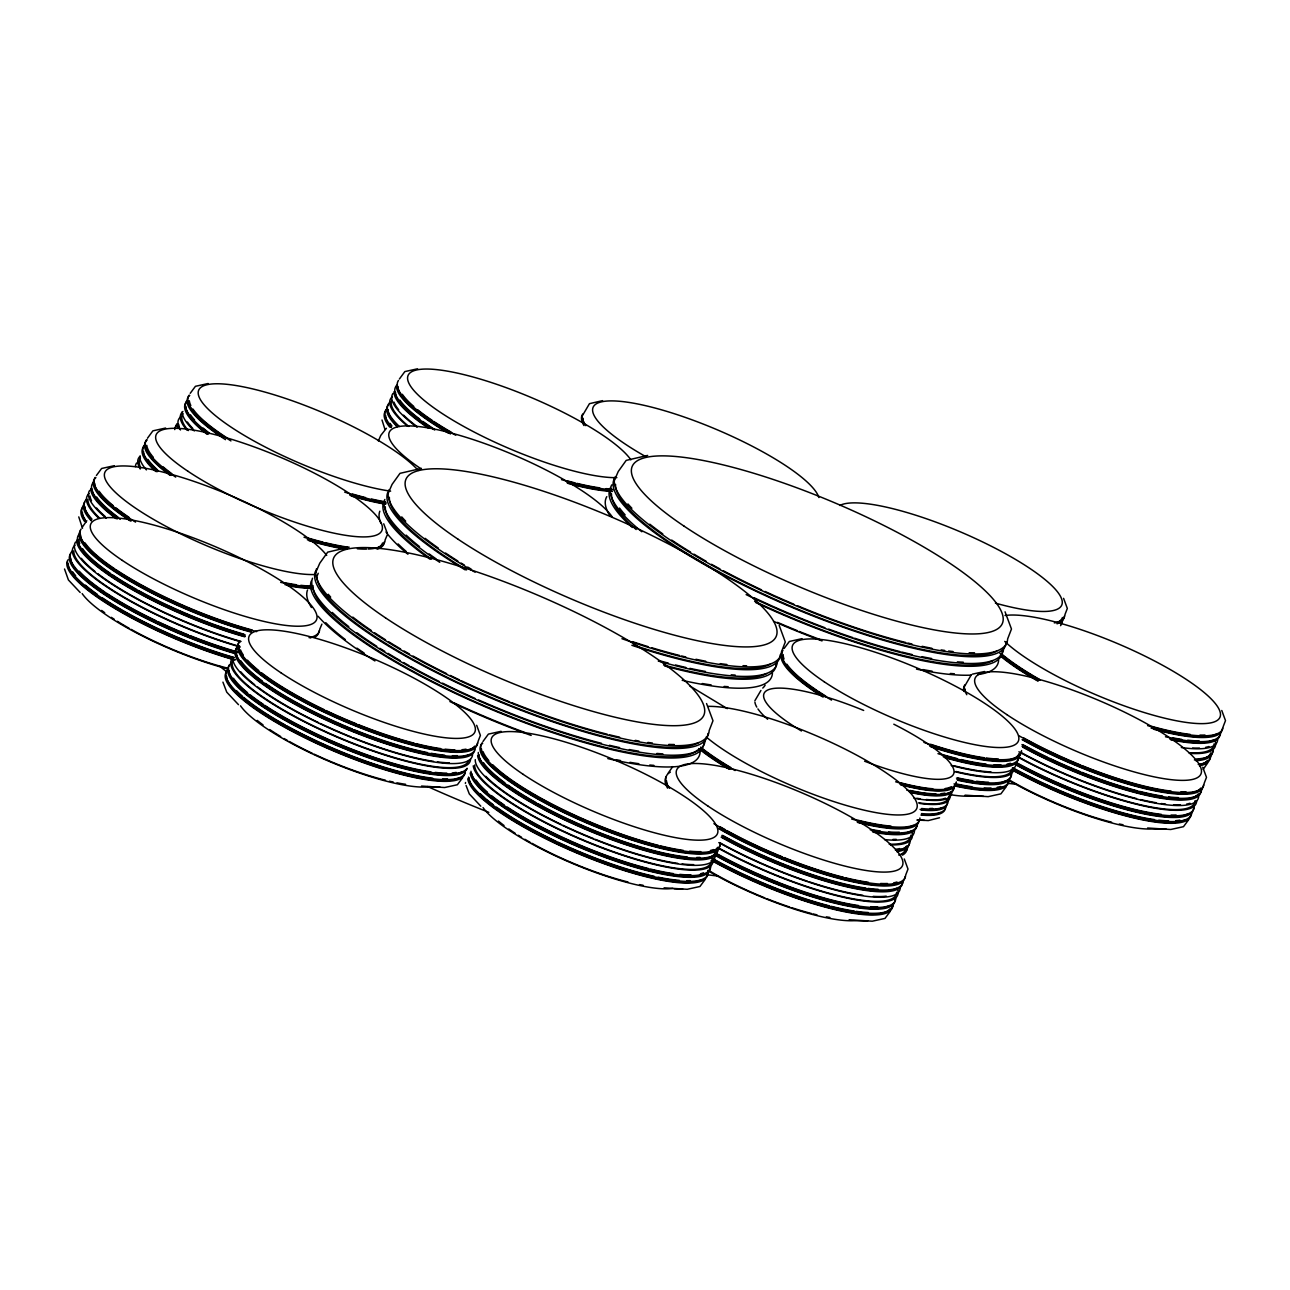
<?xml version="1.0" encoding="UTF-8"?>
<svg xmlns="http://www.w3.org/2000/svg" width="1290" height="1290" viewBox="0 0 1290 1290"><rect width="100%" height="100%" fill="white"/><g stroke="black" fill="none" stroke-linecap="round" stroke-linejoin="round"><path stroke-width="1.5" d="M64.532 569.003L68.418 579.968L80.157 592.465M465.384 783.449L465.545 782.514M78.771 516.887L82.512 528.303M382.001 419.992L384.968 429.425M315.808 572.292L319.775 563.198L327.692 552.136L349.171 547.137M318.243 573.276L317.066 576.082A210.06 47.617 23 0 0 483.266 694.052A210.06 47.617 23 0 0 698.212 742.879M378.373 440.954L380.792 435.407L386.419 428.28M321.903 624.134L319.726 629.262A129.693 29.396 23 0 1 309.052 637.663M388.113 493.506L392.063 484.411L399.997 473.349L421.475 468.367M387.29 534.834L385.113 539.962A129.693 29.396 23 0 1 368.214 549.04M614.298 480.573L618.265 471.479L626.182 460.401L647.661 455.418M754.86 700.76L760.939 690.44M147.447 438.261L152.897 430.844L165.62 428.038M399.4 379.002L404.85 371.584L417.573 368.795M482.944 741.524L488.394 734.107L501.117 731.317M96.411 475.478L101.62 468.48L114.326 465.69M82.302 527.142L86.817 520.725M190.227 393.305L195.435 386.307L208.158 383.517M462.61 777.741L457.386 784.739L444.679 787.529L421.524 786.062M668.236 773.016L672.751 766.599M784.126 648.451L789.351 641.469L802.058 638.663M705.146 879.506L699.938 886.504L687.231 889.294L664.076 887.826M971.241 674.88L964.307 686.828A129.693 29.396 23 0 0 966.807 694.713M890.197 911.417L884.988 918.415L872.282 921.205L849.126 919.738M1006.103 786.868L1000.895 793.85L988.172 796.656L965.033 795.172M1203.183 769.356L1207.698 762.938M1188.687 819.682L1183.478 826.68L1170.772 829.486L1147.616 828.003M939.539 817.747L928.268 820.585L917.19 819.908M602.559 400.642L589.466 403.673L582.225 415.977A129.693 29.396 23 0 0 585.87 425.668M972.354 674.154L984.657 671.493M974.95 796.172L983.593 796.349M431.457 787.045L440.1 787.239M917.174 820.182L924.43 820.343M1166.192 829.18L1152.212 828.986A109.779 24.881 23 0 1 1007.877 779.87M674.009 888.81L682.636 889.004M867.686 920.899L853.722 920.705A109.779 24.881 23 0 1 707.71 870.605M689.973 686.07L727.334 708.645M238.489 704.663L226.75 692.166L222.928 682.136M480.799 806.185L469.302 793.931L466.077 785.497M1005.055 611.815L1011.473 629.02L1007.635 638.953A212.689 48.214 23 0 1 800.913 607.816A212.689 48.214 23 0 1 615.056 476.994M706.565 703.55L712.983 720.739L709.145 730.672A212.689 48.214 23 0 1 502.423 699.535A212.689 48.214 23 0 1 316.566 568.713M1221.775 710.484L1225.5 720.61L1223.162 726.657A129.693 29.396 23 0 1 1147.6 725.609M1202.764 767.228L1206.489 777.338L1204.15 783.401A129.693 29.396 23 0 1 1140.924 785.739A129.693 29.396 23 0 1 1019.293 735.929M1063.589 598.334L1067.33 608.445L1064.992 614.508A129.693 29.396 23 0 1 1054.317 622.925M904.274 858.963L907.999 869.073L905.661 875.136A129.693 29.396 23 0 1 838.71 876.49A129.693 29.396 23 0 1 713.918 823.649M779.176 625.376L785.288 641.952L781.45 651.901A212.689 48.214 23 0 1 621.941 638.711M476.671 725.286L480.396 735.397L478.058 741.46A129.693 29.396 23 0 1 348.639 721.062A129.693 29.396 23 0 1 239.472 641.243M383.727 523.788L387.371 533.447M906.902 848.739A129.693 29.396 23 0 1 902.387 855.157M905.419 848.143A128.081 29.025 23 0 1 900.952 854.48M907.628 847.03A129.693 29.396 23 0 1 898.727 855.06M909.369 842.934A129.693 29.396 23 0 1 896.76 851.658M910.095 841.225A129.693 29.396 23 0 1 895.405 850.175M912.095 832.872A129.693 29.396 23 0 1 890.39 844.902M910.917 835.162A128.081 29.025 23 0 1 889.181 844.192M896.26 839.355A128.081 29.025 23 0 1 892.97 839.419M914.433 830.986A129.693 29.396 23 0 1 884.601 839.613M916.755 825.519A129.693 29.396 23 0 1 873.298 832.227M910.805 831.244A128.081 29.025 23 0 1 872.346 831.534M899.307 832.179A128.081 29.025 23 0 1 888.552 831.921M880.151 830.97A128.081 29.025 23 0 1 871.202 829.486M906.644 845.934A128.081 29.025 23 0 1 897.34 850.642M899.823 848.562A128.081 29.025 23 0 1 896.147 849.239M919.947 818.005A129.693 29.396 23 0 1 851.61 818.989M735.09 770.533A129.693 29.396 23 0 1 700.825 747.99M913.272 825.439A128.081 29.025 23 0 1 857.092 821.875M730.043 769.259A128.081 29.025 23 0 1 699.906 748.829M891.019 826.116A128.081 29.025 23 0 1 857.818 820.182M730.769 767.55A128.081 29.025 23 0 1 700.615 747.12M917.48 823.81A129.693 29.396 23 0 1 870.218 829.793M919.222 819.714A129.693 29.396 23 0 1 857.818 822.52M729.173 769.227A129.693 29.396 23 0 1 698.648 748.555M708.016 706.372A122.598 27.783 23 0 1 878.748 767.985A122.598 27.783 23 0 1 876.152 812.652A122.598 27.783 23 0 1 706.243 736.993M776.225 664.221A212.689 48.214 23 0 1 664.608 665.962M429.925 559.167A212.689 48.214 23 0 1 383.63 502.262M766.47 673.622A210.06 47.617 23 0 1 663.544 664.963M431.344 559.183A210.06 47.617 23 0 1 385.323 506.825M765.131 685.184A210.06 47.617 23 0 1 762.761 688.054M772.42 673.187A212.689 48.214 23 0 1 682.184 680.298M407.93 554.232A212.689 48.214 23 0 1 386 532.012M380.76 523.031A212.689 48.214 23 0 1 379.824 511.211M728.205 686.715A210.06 47.617 23 0 1 724.158 686.425M711.177 684.926A210.06 47.617 23 0 1 702.292 683.539M406.189 551.459A210.06 47.617 23 0 1 398.094 543.928M475.075 572.196A212.689 48.214 23 0 1 388.87 489.926M746.587 665.753A210.06 47.617 23 0 1 742.992 665.688M726.851 664.495A210.06 47.617 23 0 1 720.223 663.64M705.711 661.238A210.06 47.617 23 0 1 695.955 659.271M685.796 656.981A210.06 47.617 23 0 1 681.652 655.981M679.556 655.465A210.06 47.617 23 0 1 651.853 647.774M647.999 646.613A210.06 47.617 23 0 1 632.455 641.63M471.205 569.148A210.06 47.617 23 0 1 467.77 567.116M464.4 565.085A210.06 47.617 23 0 1 461.094 563.053M457.837 561.021A210.06 47.617 23 0 1 445.534 553.039M438.326 548.089A210.06 47.617 23 0 1 425.12 538.333M405.689 521.192A210.06 47.617 23 0 1 401.738 516.903M777.418 661.415A212.689 48.214 23 0 1 658.271 661.06M439.745 562.311A212.689 48.214 23 0 1 384.823 499.456M735.155 675.073A210.06 47.617 23 0 1 731.188 674.815M705.437 671.445A210.06 47.617 23 0 1 689.908 668.365M685.861 667.462A210.06 47.617 23 0 1 675.525 664.979M668.381 663.141A210.06 47.617 23 0 1 659.174 660.625M436.052 558.844A210.06 47.617 23 0 1 429.119 553.91M419.556 546.654A210.06 47.617 23 0 1 406.156 535.14M780.273 654.691A212.689 48.214 23 0 1 631.858 645.29M465.126 569.841A212.689 48.214 23 0 1 387.677 492.732M770.517 664.092A210.06 47.617 23 0 1 633.213 645.081M466.593 569.922A210.06 47.617 23 0 1 389.37 497.295M174.763 429.586A129.693 29.396 23 0 1 176.02 425.942M175.488 427.877A129.693 29.396 23 0 1 176.746 424.233M206.852 434.101A129.693 29.396 23 0 1 187.26 401.222M208.061 434.359A128.081 29.025 23 0 1 186.115 406.963M186.937 430.151A129.693 29.396 23 0 1 182.922 411.462M188.34 430.586A128.081 29.025 23 0 1 183.003 413.606M194.339 430.941A129.693 29.396 23 0 1 182.309 411.833M192.839 428.506A128.081 29.025 23 0 1 187.405 422.007M178.036 428.264A129.693 29.396 23 0 1 177.23 423.781M179.52 428.796A128.081 29.025 23 0 1 178.73 424.378M180.455 429.973A129.693 29.396 23 0 1 180.6 416.928M386.049 502.455A129.693 29.396 23 0 1 344.672 492.119M230.958 440.922A129.693 29.396 23 0 1 189.066 395.208M385.065 501.762A128.081 29.025 23 0 1 371.649 499.069M365.538 497.601A128.081 29.025 23 0 1 352.509 494.054M227.25 438.052A128.081 29.025 23 0 1 192.919 409.027M190.823 405.512A128.081 29.025 23 0 1 189.34 400.819M209.125 433.585A129.693 29.396 23 0 1 186.599 401.013M208.786 432.65A128.081 29.025 23 0 1 203.159 428.103M194.597 419.959A128.081 29.025 23 0 1 190.452 414.832M385.323 504.164A129.693 29.396 23 0 1 351.364 496.07M225.508 439.648A129.693 29.396 23 0 1 189.727 395.401M386.129 503.777A128.081 29.025 23 0 1 349.848 495.199M222.106 436.859A128.081 29.025 23 0 1 188.582 401.158M390.628 491.168A122.598 27.783 23 0 1 219.945 419.218A122.598 27.783 23 0 1 258.452 390.338A122.598 27.783 23 0 1 418.234 470.447M945.36 807.701A108.941 24.687 23 0 1 920.883 815.022M940.362 812.523A107.586 24.381 23 0 1 921.802 814.587M945.973 806.266A108.941 24.687 23 0 1 921.495 813.587M947.424 802.832A108.941 24.687 23 0 1 920.995 809.943M948.037 801.396A108.941 24.687 23 0 1 921.608 808.507M949.585 793.85A108.941 24.687 23 0 1 919.496 803.412M948.747 796.301A107.586 24.381 23 0 1 918.625 802.832M945.441 798.188A107.586 24.381 23 0 1 926.268 799.51M920.334 798.8A107.586 24.381 23 0 1 916.884 798.284M950.44 792.286A107.586 24.381 23 0 1 949.408 795.317M951.698 792.786A108.941 24.687 23 0 1 914.03 798.204M953.649 788.19A108.941 24.687 23 0 1 910.192 792.447M948.65 793.011A107.586 24.381 23 0 1 909.482 791.899M944.909 793.092A107.586 24.381 23 0 1 941.103 793.656M935.895 793.85A107.586 24.381 23 0 1 922.882 792.786M921.189 792.528A107.586 24.381 23 0 1 910.079 790.464M942.442 807.637A107.586 24.381 23 0 1 920.076 809.346M932.767 808.427A107.586 24.381 23 0 1 929.687 808.491M956.325 781.885A108.941 24.687 23 0 1 895.663 781.804M767.647 719.272A108.941 24.687 23 0 1 757.923 708.903M756.779 707.097A108.941 24.687 23 0 1 754.924 702.179M950.714 788.125A107.586 24.381 23 0 1 900.017 784.239M951.327 786.707A107.586 24.381 23 0 1 945.151 788.545M932.767 788.754A107.586 24.381 23 0 1 900.63 782.804M954.245 786.755A108.941 24.687 23 0 1 906.773 790.109M955.713 783.32A108.941 24.687 23 0 1 900.581 784.755M893.809 724.206A102.99 23.349 23 0 1 952.875 775.209A102.99 23.349 23 0 1 864.59 761.213M801.445 730.979A102.99 23.349 23 0 1 769.308 689.392A102.99 23.349 23 0 1 863.671 710.451M140.223 469.028A129.693 29.396 23 0 1 140.368 455.999M135.418 466.609A129.693 29.396 23 0 1 136.659 462.965M140.739 467.819A128.081 29.025 23 0 1 140.449 458.144M146.415 469.915A129.693 29.396 23 0 1 139.772 456.37M155.671 471.463A129.693 29.396 23 0 1 144.722 445.743M156.993 471.801A128.081 29.025 23 0 1 143.577 451.5M157.719 470.092A128.081 29.025 23 0 1 147.915 459.369M366.586 549.105A129.693 29.396 23 0 1 357.33 548.782M347.091 547.557A129.693 29.396 23 0 1 304.005 537.221M175.682 477.106A129.693 29.396 23 0 1 146.528 439.729M382.55 542.961A128.081 29.025 23 0 1 375.729 548.54M347.058 548.831A128.081 29.025 23 0 1 307.31 539.736M171.086 475.429A128.081 29.025 23 0 1 146.044 445.695M347.784 547.121A128.081 29.025 23 0 1 325.048 542.639M322.984 542.122A128.081 29.025 23 0 1 308.036 538.027M171.812 473.72A128.081 29.025 23 0 1 163.088 466.835M153.333 457.353A128.081 29.025 23 0 1 146.802 445.356M158.041 471.221A129.693 29.396 23 0 1 144.061 445.534M384.388 541.671A129.693 29.396 23 0 1 377.132 549.234M344.591 548.992A129.693 29.396 23 0 1 308.826 540.607M169.909 475.204A129.693 29.396 23 0 1 147.189 439.938M973.821 795.769A109.779 24.881 23 0 1 949.682 794.576M1008.522 781.321A129.693 29.396 23 0 1 955.326 786.062M1002.572 787.045A128.081 29.025 23 0 1 954.487 785.4M1000.572 786.481A128.081 29.025 23 0 1 997.202 787.319M991.059 787.98A128.081 29.025 23 0 1 984.173 787.964M971.902 786.771A128.081 29.025 23 0 1 957.196 784.126M1010.973 775.516A129.693 29.396 23 0 1 957.793 780.256M1009.231 779.612A129.693 29.396 23 0 1 954.019 783.901M1014.021 768.34A129.693 29.396 23 0 1 954.697 771.662M1011.699 773.807A129.693 29.396 23 0 1 956.487 778.096M1012.537 767.744A128.081 29.025 23 0 1 955.987 771.501M1018.374 758.085A129.693 29.396 23 0 1 944.635 757.569M1016.052 763.551A129.693 29.396 23 0 1 951.214 765.486M1012.424 763.825A128.081 29.025 23 0 1 943.216 756.73M1010.425 763.261A128.081 29.025 23 0 1 1007.071 764.099M1000.927 764.76A128.081 29.025 23 0 1 994.042 764.744M986.06 764.099A128.081 29.025 23 0 1 961.066 759.552M956.97 758.552A128.081 29.025 23 0 1 942.006 754.457M1005.023 781.24A128.081 29.025 23 0 1 956.954 779.595M990.994 771.92A128.081 29.025 23 0 1 978.723 770.727M976.998 770.469A128.081 29.025 23 0 1 953.923 765.728M988.479 782.224A128.081 29.025 23 0 1 976.546 781.256M972.66 780.724A128.081 29.025 23 0 1 957.68 777.886M1021.567 750.57A129.693 29.396 23 0 1 923.898 742.395M831.518 700.099A129.693 29.396 23 0 1 782.966 650.354M1018.987 753.586A128.081 29.025 23 0 1 929.977 746.023M823.504 696.874A128.081 29.025 23 0 1 782.482 656.304M998.331 759.004A128.081 29.025 23 0 1 986.399 758.036M984.222 757.746A128.081 29.025 23 0 1 930.703 744.314M825.826 696.149A128.081 29.025 23 0 1 818.183 691.263M816.731 690.295A128.081 29.025 23 0 1 786.819 664.173M784.014 659.013A128.081 29.025 23 0 1 783.207 654.594M1020.842 752.28A129.693 29.396 23 0 1 930.348 746.555M822.536 696.777A129.693 29.396 23 0 1 782.24 652.063M1019.1 756.375A129.693 29.396 23 0 1 937.975 753.65M718.046 876.007A338.061 76.626 23 0 1 706.888 874.717M488.829 812.345A338.061 76.626 23 0 1 427.603 786.545M225.589 670.929A338.061 76.626 23 0 1 219.816 666.285M228.346 669.059A109.779 24.881 23 0 1 82.157 593.594M234.748 659.98A129.693 29.396 23 0 1 113.988 607.945A129.693 29.396 23 0 1 68.08 559.779M235.344 659.722A128.081 29.025 23 0 1 68.322 564.02M227.137 668.026A103.958 23.559 23 0 1 131.016 629.327M129.242 628.327A103.958 23.559 23 0 1 117.406 621.296M114.294 619.313A103.958 23.559 23 0 1 111.327 617.346M104.7 612.702A103.958 23.559 23 0 1 101.668 610.428M234.167 657.481A128.081 29.025 23 0 1 102.571 598.012M97.379 594.432A128.081 29.025 23 0 1 85.366 585.16M75.626 575.695A128.081 29.025 23 0 1 72.659 571.889M233.667 657.755A129.693 29.396 23 0 1 67.564 561.714M235.409 653.659A129.693 29.396 23 0 1 115.681 601.672A129.693 29.396 23 0 1 70.547 553.958M237.941 652.466A129.693 29.396 23 0 1 114.084 598.544A129.693 29.396 23 0 1 72.659 550.765M240.263 647.016A129.693 29.396 23 0 1 116.406 593.077A129.693 29.396 23 0 1 74.981 545.299M238.956 646.209A128.081 29.025 23 0 1 73.836 551.04M240.988 641.42A128.081 29.025 23 0 1 97.814 573.663M94.896 571.357A128.081 29.025 23 0 1 81.351 558.328M240.472 641.711A129.693 29.396 23 0 1 120.744 589.707A129.693 29.396 23 0 1 75.626 542.01M244.616 636.76A129.693 29.396 23 0 1 76.691 540.188M245.197 636.502A128.081 29.025 23 0 1 78.19 540.8M244.02 634.245A128.081 29.025 23 0 1 138.352 590.465M136.708 589.546A128.081 29.025 23 0 1 112.44 574.792M110.666 573.582A128.081 29.025 23 0 1 82.512 548.669M79.706 543.509A128.081 29.025 23 0 1 78.916 539.091M235.909 653.385A128.081 29.025 23 0 1 70.789 558.215M236.634 651.676A128.081 29.025 23 0 1 190.114 635.648M188.308 634.922A128.081 29.025 23 0 1 157.702 621.538M155.864 620.651A128.081 29.025 23 0 1 106.473 593.158M105.038 592.207A128.081 29.025 23 0 1 79.27 571.212M256.629 631.632A129.693 29.396 23 0 1 130.999 579.549A129.693 29.396 23 0 1 81.125 529.029M313.051 636.696A128.081 29.025 23 0 1 310.342 637.841M251.421 631.713A128.081 29.025 23 0 1 80.641 534.995M252.147 630.004A128.081 29.025 23 0 1 116.342 569.938M114.907 568.987A128.081 29.025 23 0 1 84.979 542.864M245.342 635.051A129.693 29.396 23 0 1 121.486 581.129A129.693 29.396 23 0 1 80.061 533.334M250.663 631.955A129.693 29.396 23 0 1 127.887 579.855A129.693 29.396 23 0 1 80.399 530.738M319.001 630.955A129.693 29.396 23 0 1 314.486 637.373M703.921 743.008A212.689 48.214 23 0 1 497.198 711.854A212.689 48.214 23 0 1 311.325 581.032M697.584 750.038A210.06 47.617 23 0 1 486.411 706.678A210.06 47.617 23 0 1 313.019 585.596M700.115 751.957A212.689 48.214 23 0 1 607.8 758.601M531.158 735.445A212.689 48.214 23 0 1 449.904 701.567M374.906 660.948A212.689 48.214 23 0 1 318.098 616.265M311.454 607.509A212.689 48.214 23 0 1 307.52 589.998M653.901 765.373A210.06 47.617 23 0 1 649.773 765.018M638.872 763.712A210.06 47.617 23 0 1 629.988 762.326M620.522 760.568A210.06 47.617 23 0 1 616.604 759.762M525.175 732.607A210.06 47.617 23 0 1 454.048 702.856M364.199 653.111A210.06 47.617 23 0 1 356.975 648.16M345.333 639.598A210.06 47.617 23 0 1 325.789 622.715M674.283 744.524A210.06 47.617 23 0 1 668.817 744.411M652.369 743.024A210.06 47.617 23 0 1 647.919 742.427M639.018 741.041A210.06 47.617 23 0 1 635.293 740.379M619.619 737.171A210.06 47.617 23 0 1 609.348 734.768M607.268 734.236A210.06 47.617 23 0 1 511.646 702.631M509.776 701.889A210.06 47.617 23 0 1 461.336 680.749M459.611 679.927A210.06 47.617 23 0 1 450.323 675.46M446.614 673.638A210.06 47.617 23 0 1 413.026 656.029M409.446 654.03A210.06 47.617 23 0 1 404.125 650.982M400.626 648.951A210.06 47.617 23 0 1 388.79 641.84M385.533 639.808A210.06 47.617 23 0 1 374.697 632.809M371.391 630.584A210.06 47.617 23 0 1 352.815 617.104M330.675 597.093A210.06 47.617 23 0 1 328.24 594.303M705.114 740.202A212.689 48.214 23 0 1 498.375 709.065A212.689 48.214 23 0 1 312.519 578.243M662.85 753.86A210.06 47.617 23 0 1 656.852 753.441M638.615 751.151A210.06 47.617 23 0 1 629.359 749.554M619.603 747.587A210.06 47.617 23 0 1 609.444 745.281M601.462 743.314A210.06 47.617 23 0 1 478.606 699.986M475.01 698.39A210.06 47.617 23 0 1 442.583 683.168M438.906 681.346A210.06 47.617 23 0 1 410.655 666.479M408.995 665.559A210.06 47.617 23 0 1 403.625 662.528M400.077 660.512A210.06 47.617 23 0 1 388.064 653.385M384.743 651.353A210.06 47.617 23 0 1 379.889 648.322M376.745 646.306A210.06 47.617 23 0 1 356.814 632.697M348.768 626.634A210.06 47.617 23 0 1 332.288 612.444M707.968 733.478A212.689 48.214 23 0 1 501.229 702.341A212.689 48.214 23 0 1 315.373 571.518M829.873 917.448A103.958 23.559 23 0 1 826.358 916.835M816.989 914.852A103.958 23.559 23 0 1 813.087 913.917M811.394 913.481A103.958 23.559 23 0 1 791.625 907.676M789.754 907.063A103.958 23.559 23 0 1 766.615 898.614M764.841 897.905A103.958 23.559 23 0 1 708.258 870.186M892.615 905.87A129.693 29.396 23 0 1 711.29 860.398M889.907 908.87A128.081 29.025 23 0 1 712.048 860.349M868.283 912.514A128.081 29.025 23 0 1 855.996 911.337M854.286 911.079A128.081 29.025 23 0 1 831.212 906.338M829.422 905.886A128.081 29.025 23 0 1 712.773 858.64M893.341 904.161A129.693 29.396 23 0 1 712.015 858.688M895.083 900.065A129.693 29.396 23 0 1 713.757 854.577M895.808 898.356A129.693 29.396 23 0 1 714.483 852.883M897.824 890.003A129.693 29.396 23 0 1 841.999 896.969A129.693 29.396 23 0 1 718.385 848.288M896.647 892.293A128.081 29.025 23 0 1 717.562 847.369M886.214 896.131A128.081 29.025 23 0 1 873.201 896.373M862.817 895.276A128.081 29.025 23 0 1 809.298 881.844M807.54 881.264A128.081 29.025 23 0 1 719.594 842.596M900.162 888.117A129.693 29.396 23 0 1 718.836 842.628M902.468 882.65A129.693 29.396 23 0 1 721.158 837.162M896.534 888.375A128.081 29.025 23 0 1 721.916 837.129M878.135 889.294A128.081 29.025 23 0 1 868.041 888.391M865.864 888.101A128.081 29.025 23 0 1 722.642 835.42M889.132 905.79A128.081 29.025 23 0 1 714.515 854.544M877.635 906.741A128.081 29.025 23 0 1 870.75 906.709M858.463 905.515A128.081 29.025 23 0 1 716.901 853.754M669.478 788.255A129.693 29.396 23 0 1 670.349 772.146M898.985 882.57A128.081 29.025 23 0 1 719.159 828.374M668.107 786.932A128.081 29.025 23 0 1 666.591 780.869M897.001 882.005A128.081 29.025 23 0 1 893.631 882.844M887.488 883.505A128.081 29.025 23 0 1 880.602 883.489M868.331 882.295A128.081 29.025 23 0 1 845.595 877.813M843.531 877.297A128.081 29.025 23 0 1 784.094 857.576M782.288 856.85A128.081 29.025 23 0 1 726.754 830.534M725.109 829.615A128.081 29.025 23 0 1 719.885 826.664M903.194 880.941A129.693 29.396 23 0 1 721.884 835.452M904.935 876.845A129.693 29.396 23 0 1 840.79 878.942A129.693 29.396 23 0 1 718.337 828.374M667.591 788.158A129.693 29.396 23 0 1 666.35 776.612M672.864 888.407A109.779 24.881 23 0 1 571.196 862.897A109.779 24.881 23 0 1 483.041 807.572M643.081 885.246A103.958 23.559 23 0 1 639.501 884.585M628.02 882.005A103.958 23.559 23 0 1 531.899 843.289M530.125 842.306A103.958 23.559 23 0 1 524.901 839.29M521.547 837.274A103.958 23.559 23 0 1 518.29 835.259M515.178 833.275A103.958 23.559 23 0 1 508.808 828.986M504.051 825.519A103.958 23.559 23 0 1 498.456 821.069M707.565 873.959A129.693 29.396 23 0 1 588.579 857.834A129.693 29.396 23 0 1 467.77 778.789M701.615 879.699A128.081 29.025 23 0 1 570.551 849.917A128.081 29.025 23 0 1 469.205 777.983M690.118 880.635A128.081 29.025 23 0 1 686.812 880.699M679.362 880.361A128.081 29.025 23 0 1 658.19 877.184M654.272 876.345A128.081 29.025 23 0 1 557.877 842.128M556.119 841.306A128.081 29.025 23 0 1 496.602 807.201M493.409 804.847A128.081 29.025 23 0 1 486.249 799.139M484.976 798.026A128.081 29.025 23 0 1 480.348 793.753M708.291 872.25A129.693 29.396 23 0 1 589.304 856.125A129.693 29.396 23 0 1 468.48 777.08M710.032 868.154A129.693 29.396 23 0 1 591.046 852.029A129.693 29.396 23 0 1 470.221 772.968M710.758 866.445A129.693 29.396 23 0 1 591.771 850.32A129.693 29.396 23 0 1 470.947 771.275M712.757 858.092A129.693 29.396 23 0 1 599.302 846.901A129.693 29.396 23 0 1 473.269 765.809M711.58 860.382A128.081 29.025 23 0 1 591.513 843.434A128.081 29.025 23 0 1 474.72 765.002M693.633 864.639A128.081 29.025 23 0 1 682.071 863.913M677.766 863.365A128.081 29.025 23 0 1 595.351 839.371M593.545 838.645A128.081 29.025 23 0 1 562.94 825.261M561.102 824.375A128.081 29.025 23 0 1 485.782 776.306M715.095 856.205A129.693 29.396 23 0 1 593.513 839.032A129.693 29.396 23 0 1 475.268 759.633M717.417 850.739A129.693 29.396 23 0 1 598.431 834.614A129.693 29.396 23 0 1 477.623 755.553M715.579 852.029A128.081 29.025 23 0 1 591.997 831.615A128.081 29.025 23 0 1 479.074 754.763M699.97 857.399A128.081 29.025 23 0 1 696.681 857.479M687.199 856.963A128.081 29.025 23 0 1 537.591 803.509M535.834 802.525A128.081 29.025 23 0 1 508.115 785.159M504.841 782.788A128.081 29.025 23 0 1 483.395 762.632M704.082 873.878A128.081 29.025 23 0 1 575.566 845.224A128.081 29.025 23 0 1 471.721 773.565M703.534 872.782A128.081 29.025 23 0 1 700.486 873.782M690.972 874.878A128.081 29.025 23 0 1 679.798 874.378M673.412 873.62A128.081 29.025 23 0 1 650.676 869.121M648.628 868.621A128.081 29.025 23 0 1 507.373 807.137M504.164 804.976A128.081 29.025 23 0 1 491.425 795.575M487.443 792.221A128.081 29.025 23 0 1 476.01 780.047M720.61 843.225A129.693 29.396 23 0 1 591.191 822.827A129.693 29.396 23 0 1 482.009 742.992M717.176 847.933A128.081 29.025 23 0 1 590.578 824.197A128.081 29.025 23 0 1 481.525 748.958M713.386 849.562A128.081 29.025 23 0 1 710.338 850.545M700.825 851.658A128.081 29.025 23 0 1 689.666 851.158M683.281 850.384A128.081 29.025 23 0 1 660.528 845.901M658.481 845.401A128.081 29.025 23 0 1 492.667 764.712M488.829 760.616A128.081 29.025 23 0 1 483.057 751.667M718.143 849.03A129.693 29.396 23 0 1 596.56 831.856A129.693 29.396 23 0 1 478.3 752.457M719.885 844.934A129.693 29.396 23 0 1 586.531 822.875A129.693 29.396 23 0 1 482.686 743.201M84.592 521.466A129.693 29.396 23 0 1 82.189 508.115M86.043 521.95A128.081 29.025 23 0 1 82.431 512.372M85.317 519.757A129.693 29.396 23 0 1 84.302 504.906M91.267 520.854A129.693 29.396 23 0 1 84.656 502.31M116.165 518.661A129.693 29.396 23 0 1 90.8 488.539M117.342 518.886A128.081 29.025 23 0 1 92.283 489.136M98.475 517.903A129.693 29.396 23 0 1 89.091 493.635M99.814 518.274A128.081 29.025 23 0 1 87.946 499.391M106.344 518.274A129.693 29.396 23 0 1 89.719 490.361M105.022 516.355A128.081 29.025 23 0 1 96.54 507.986M91.493 500.681A128.081 29.025 23 0 1 90.01 495.989M91.461 519.934A128.081 29.025 23 0 1 84.898 506.567M91.993 519.144A129.693 29.396 23 0 1 86.769 499.101M311.809 586.74A129.693 29.396 23 0 1 280.639 582.354M135.531 522.095A129.693 29.396 23 0 1 95.234 477.381M310.6 586.015A128.081 29.025 23 0 1 300.796 585.321M296.49 584.773A128.081 29.025 23 0 1 285.671 582.919M129 517.322A128.081 29.025 23 0 1 115.939 507.873M113.133 505.599A128.081 29.025 23 0 1 99.088 491.2M120.212 519.354A129.693 29.396 23 0 1 94.17 481.686M118.067 517.177A128.081 29.025 23 0 1 96.621 497.005M311.1 588.45A129.693 29.396 23 0 1 287.751 585.66M130.161 520.837A129.693 29.396 23 0 1 95.895 477.59M311.632 587.756A128.081 29.025 23 0 1 284.945 584.628M131.193 520.966A128.081 29.025 23 0 1 94.751 483.331M315.147 574.501A122.598 27.783 23 0 1 137.337 509.356A122.598 27.783 23 0 1 160.299 471.431A122.598 27.783 23 0 1 326.709 555.409M430.312 786.642A109.779 24.881 23 0 1 328.66 761.148A109.779 24.881 23 0 1 240.504 705.807M405.592 784.288A103.958 23.559 23 0 1 396.949 782.82M393.224 782.046A103.958 23.559 23 0 1 389.403 781.192M385.484 780.24A103.958 23.559 23 0 1 314.115 754.166M312.406 753.36A103.958 23.559 23 0 1 289.347 741.524M287.573 740.541A103.958 23.559 23 0 1 284.074 738.525M280.672 736.509A103.958 23.559 23 0 1 269.658 729.543M263.031 724.899A103.958 23.559 23 0 1 257.21 720.4M465.013 772.194A129.693 29.396 23 0 1 335.594 751.812A129.693 29.396 23 0 1 226.411 671.977M459.063 777.935A128.081 29.025 23 0 1 328.015 748.152A128.081 29.025 23 0 1 226.669 676.218M447.566 778.87A128.081 29.025 23 0 1 442.518 778.918M432.714 778.209A128.081 29.025 23 0 1 286.832 725.899M285.187 724.98A128.081 29.025 23 0 1 243.713 697.374M242.439 696.278A128.081 29.025 23 0 1 236.425 690.585M465.384 772.42A129.693 29.396 23 0 1 328.515 746.749A129.693 29.396 23 0 1 228.54 668.768M228.878 666.172A129.693 29.396 23 0 0 334.175 744.346A129.693 29.396 23 0 0 467.125 768.308A129.693 29.396 23 0 1 330.982 740.944A129.693 29.396 23 0 1 229.604 664.463M470.528 759.213A129.693 29.396 23 0 1 337.174 737.154A129.693 29.396 23 0 1 233.329 657.497M468.673 760.519A128.081 29.025 23 0 1 337.383 736.848A128.081 29.025 23 0 1 233.393 659.641M449.323 762.858A128.081 29.025 23 0 1 437.391 761.89M433.504 761.358A128.081 29.025 23 0 1 352.799 737.606M350.993 736.88A128.081 29.025 23 0 1 320.388 723.497M318.549 722.61A128.081 29.025 23 0 1 257.678 687.022M254.662 684.7A128.081 29.025 23 0 1 240.779 671.832M472.559 754.44A129.693 29.396 23 0 1 350.977 737.267A129.693 29.396 23 0 1 232.716 657.868M474.51 750.893A129.693 29.396 23 0 1 333.788 723.529A129.693 29.396 23 0 1 239.553 645.984M468.931 754.698A128.081 29.025 23 0 1 337.867 724.932A128.081 29.025 23 0 1 236.522 652.998M457.418 755.65A128.081 29.025 23 0 1 452.371 755.682M444.647 755.198A128.081 29.025 23 0 1 431.182 753.296M427.425 752.586A128.081 29.025 23 0 1 354.041 729.705M352.235 728.979A128.081 29.025 23 0 1 265.579 683.41M262.289 681.023A128.081 29.025 23 0 1 240.859 660.867M461.53 772.13A128.081 29.025 23 0 1 330.466 742.347A128.081 29.025 23 0 1 229.12 670.413M456.176 772.404A128.081 29.025 23 0 1 452.209 772.92M446.743 773.129A128.081 29.025 23 0 1 435.182 772.404M430.876 771.855A128.081 29.025 23 0 1 264.821 705.372M263.386 704.404A128.081 29.025 23 0 1 250.308 694.955M247.503 692.682A128.081 29.025 23 0 1 233.458 678.282M474.623 746.168A128.081 29.025 23 0 1 348.026 722.432A128.081 29.025 23 0 1 238.989 647.193M466.029 749.168A128.081 29.025 23 0 1 462.078 749.7M454.838 749.877A128.081 29.025 23 0 1 445.034 749.168M440.728 748.619A128.081 29.025 23 0 1 415.944 743.637M414.138 743.169A128.081 29.025 23 0 1 358.314 724.625M356.508 723.9A128.081 29.025 23 0 1 325.902 710.516M324.064 709.629A128.081 29.025 23 0 1 261.66 672.88M258.742 670.574A128.081 29.025 23 0 1 247.47 660.19M243.326 655.062A128.081 29.025 23 0 1 240.504 649.902M475.236 749.184A129.693 29.396 23 0 1 338.383 723.529A129.693 29.396 23 0 1 238.392 645.548M477.348 743.169A129.693 29.396 23 0 1 343.995 721.11A129.693 29.396 23 0 1 240.133 641.436M420.863 468.705A122.598 27.783 23 0 1 446.824 431.892A122.598 27.783 23 0 1 612.057 516.661M1061.799 622.022A129.693 29.396 23 0 1 1060.557 625.666M1062.525 620.313A129.693 29.396 23 0 1 1061.283 623.957M1064.266 616.217A129.693 29.396 23 0 1 1056.994 623.779M1062.412 617.523A128.081 29.025 23 0 1 1058.316 621.941M839.822 505.47A122.598 27.783 23 0 1 1022.97 563.972A122.598 27.783 23 0 1 995.412 603.123M1002.411 651.273A212.689 48.214 23 0 1 755.714 602.543M632.31 527.481A212.689 48.214 23 0 1 610.605 487.685M992.655 660.674A210.06 47.617 23 0 1 754.602 601.35M636.18 529.545A210.06 47.617 23 0 1 611.508 493.876M998.605 660.238A212.689 48.214 23 0 1 977.626 674.573M970.886 675.138A212.689 48.214 23 0 1 916.513 669.123M822.036 640.92A212.689 48.214 23 0 1 773.565 621.312M609.944 515.774A212.689 48.214 23 0 1 606.8 496.65M954.39 673.767A210.06 47.617 23 0 1 950.343 673.477M932.106 671.187A210.06 47.617 23 0 1 922.866 669.575M819.908 639.469A210.06 47.617 23 0 1 799.236 631.455M797.446 630.713A210.06 47.617 23 0 1 777.531 622.377M974.514 652.788A210.06 47.617 23 0 1 969.177 652.756M953.036 651.547A210.06 47.617 23 0 1 948.65 651.015M944.683 650.45A210.06 47.617 23 0 1 941.136 649.902M931.896 648.29A210.06 47.617 23 0 1 922.14 646.322M911.982 644.033A210.06 47.617 23 0 1 907.837 643.033M905.757 642.517A210.06 47.617 23 0 1 797.446 605.72M793.818 604.204A210.06 47.617 23 0 1 765.067 591.465M761.568 589.836A210.06 47.617 23 0 1 723.464 570.809M719.997 568.954A210.06 47.617 23 0 1 711.516 564.31M706.146 561.279A210.06 47.617 23 0 1 693.972 554.168M690.585 552.136A210.06 47.617 23 0 1 671.719 540.091M662.77 533.915A210.06 47.617 23 0 1 649.789 524.192M631.874 508.244A210.06 47.617 23 0 1 627.924 503.955M1003.604 648.467A212.689 48.214 23 0 1 746.136 594.609M641.856 531.77A212.689 48.214 23 0 1 611.799 484.879M963.259 662.205A210.06 47.617 23 0 1 957.374 661.867M931.622 658.513A210.06 47.617 23 0 1 922.044 656.675M912.046 654.514A210.06 47.617 23 0 1 901.71 652.031M899.952 651.595A210.06 47.617 23 0 1 854.593 638.211M852.787 637.599A210.06 47.617 23 0 1 828.664 629.117M824.89 627.714A210.06 47.617 23 0 1 754.053 597.721M625.134 514.887A210.06 47.617 23 0 1 619.539 508.066M1006.458 641.743A212.689 48.214 23 0 1 796.043 609.074A212.689 48.214 23 0 1 614.653 478.155M996.702 651.144A210.06 47.617 23 0 1 781.756 602.317A210.06 47.617 23 0 1 615.556 484.347M1123.042 824.762A103.958 23.559 23 0 1 1119.317 823.988M1111.577 822.182A103.958 23.559 23 0 1 1008.457 779.466M1191.105 814.135A129.693 29.396 23 0 1 1011.36 769.533M1185.155 819.876A128.081 29.025 23 0 1 1013.875 770.469M1179.802 820.15A128.081 29.025 23 0 1 1175.835 820.666M1168.595 820.859A128.081 29.025 23 0 1 1158.807 820.15M1154.502 819.601A128.081 29.025 23 0 1 1012.924 767.84M1191.831 812.442A129.693 29.396 23 0 1 1013.682 768.711M1193.573 808.33A129.693 29.396 23 0 1 1013.827 763.728M1194.298 806.621A129.693 29.396 23 0 1 1016.149 762.906M1196.62 801.171A129.693 29.396 23 0 1 1016.875 756.553M1195.137 800.558A128.081 29.025 23 0 1 1017.713 756.569M1189.977 803.251A128.081 29.025 23 0 1 1186.623 804.089M1180.463 804.766A128.081 29.025 23 0 1 1173.577 804.734M1165.612 804.089A128.081 29.025 23 0 1 1161.306 803.541M1156.05 802.719A128.081 29.025 23 0 1 1140.602 799.558M1136.522 798.558A128.081 29.025 23 0 1 1021.422 752.699M1198.652 796.381A129.693 29.396 23 0 1 1018.907 751.78M1200.974 790.915A129.693 29.396 23 0 1 1022.825 747.184M1198.249 793.914A128.081 29.025 23 0 1 1022.067 746.313M1178.463 797.623A128.081 29.025 23 0 1 1168.659 796.93M1162.645 796.124A128.081 29.025 23 0 1 1139.57 791.383M1137.764 790.931A128.081 29.025 23 0 1 1081.939 772.371M1080.133 771.662A128.081 29.025 23 0 1 1049.528 758.262M1047.69 757.391A128.081 29.025 23 0 1 1022.793 744.604M1187.622 814.071A128.081 29.025 23 0 1 1014.666 763.745M1176.125 815.006A128.081 29.025 23 0 1 1171.062 815.054M1161.274 814.345A128.081 29.025 23 0 1 1072.732 789.077M1070.926 788.351A128.081 29.025 23 0 1 1017.068 762.954M1200.716 788.109A128.081 29.025 23 0 1 1022.873 739.589M965.388 691.988A128.081 29.025 23 0 1 965.081 689.134M1185.978 791.786A128.081 29.025 23 0 1 1180.931 791.818M1171.127 791.109A128.081 29.025 23 0 1 1082.584 765.841M1080.778 765.115A128.081 29.025 23 0 1 1023.599 737.88M1201.683 789.206A129.693 29.396 23 0 1 1021.954 744.604M1203.425 785.11A129.693 29.396 23 0 1 1022.115 739.622M963.904 691.424A129.693 29.396 23 0 1 964.839 684.893M389.725 427.103A129.693 29.396 23 0 1 386.807 409.72M391.144 427.538A128.081 29.025 23 0 1 385.662 415.461M391.563 426.7A129.693 29.396 23 0 1 386.145 409.511M391.87 425.829A128.081 29.025 23 0 1 389.999 423.346M397.191 426.748A129.693 29.396 23 0 1 387.887 405.415M427.99 427.796A129.693 29.396 23 0 1 394.031 391.644M429.054 427.941A128.081 29.025 23 0 1 395.53 392.241M407.559 426.151A129.693 29.396 23 0 1 392.321 396.74M408.817 426.458A128.081 29.025 23 0 1 391.176 402.496M417.073 427.216A129.693 29.396 23 0 1 392.966 393.466M416.67 426.264A128.081 29.025 23 0 1 403.609 415.17M398.691 409.785A128.081 29.025 23 0 1 393.998 402.125M397.175 425.732A128.081 29.025 23 0 1 388.129 409.656M399.384 426.474A129.693 29.396 23 0 1 391.886 400.948M613.202 489.765A129.693 29.396 23 0 1 561.505 479.638M455.741 435.23A129.693 29.396 23 0 1 398.465 380.486M612.008 489.055A128.081 29.025 23 0 1 606.123 488.636M599.737 487.862A128.081 29.025 23 0 1 576.985 483.379M574.937 482.879A128.081 29.025 23 0 1 567.616 480.944M451.29 432.231A128.081 29.025 23 0 1 433.682 421.395M432.247 420.427A128.081 29.025 23 0 1 417.734 409.817M413.751 406.479A128.081 29.025 23 0 1 402.319 394.305M434.73 430.022A129.693 29.396 23 0 1 397.401 384.791M434.182 429.135A128.081 29.025 23 0 1 422.91 421.459M419.718 419.105A128.081 29.025 23 0 1 399.852 400.11M612.476 491.474A129.693 29.396 23 0 1 568.003 483.395M448.017 432.94A129.693 29.396 23 0 1 396.498 385.839M611.283 490.764A128.081 29.025 23 0 1 566.89 482.654M450.565 433.94A128.081 29.025 23 0 1 397.981 386.436M616.846 477.655A122.598 27.783 23 0 1 438.358 410.978A122.598 27.783 23 0 1 466.529 375.277A122.598 27.783 23 0 1 630.891 459.837M1210.117 757.407A129.693 29.396 23 0 1 1199.442 765.825M1207.392 760.407A128.081 29.025 23 0 1 1199.845 764.728M1212.584 751.602A129.693 29.396 23 0 1 1195.685 760.681M1210.842 755.698A129.693 29.396 23 0 1 1198.233 764.422M1215.309 741.54A129.693 29.396 23 0 1 1189.832 753.392M1213.31 749.893A129.693 29.396 23 0 1 1196.411 758.971M1214.132 743.83A128.081 29.025 23 0 1 1188.654 752.683M1208.988 746.507A128.081 29.025 23 0 1 1205.618 747.345M1199.474 748.023A128.081 29.025 23 0 1 1192.589 748.006M1219.969 734.171A129.693 29.396 23 0 1 1170.756 739.767M1217.647 739.638A129.693 29.396 23 0 1 1181.35 747.507M1210.73 752.892A128.081 29.025 23 0 1 1194.395 759.971M1214.019 739.912A128.081 29.025 23 0 1 1169.885 739.106M1040.062 680.185A129.693 29.396 23 0 1 999.847 653.224M1216.486 734.107A128.081 29.025 23 0 1 1151.099 728.092M1038.386 680.894A128.081 29.025 23 0 1 1000.395 655.239M1204.989 735.042A128.081 29.025 23 0 1 1199.926 735.09M1190.138 734.381A128.081 29.025 23 0 1 1151.825 726.383M1039.111 679.185A128.081 29.025 23 0 1 1001.121 653.546M1222.436 728.366A129.693 29.396 23 0 1 1154.099 729.35M1037.579 680.894A129.693 29.396 23 0 1 1000.46 656.062M1220.695 732.462A129.693 29.396 23 0 1 1165.483 736.767M1199.232 740.912A128.081 29.025 23 0 1 1187.671 740.186M1181.656 739.38A128.081 29.025 23 0 1 1172.529 737.783M1005.023 615.524A122.598 27.783 23 0 1 1177.996 674.17A122.598 27.783 23 0 1 1177.464 720.965A122.598 27.783 23 0 1 1004.733 641.404M583.983 425.571A129.693 29.396 23 0 1 582.741 414.026M584.499 424.346A128.081 29.025 23 0 1 582.983 418.282M646.145 456.853A122.598 27.783 23 0 1 646.451 405.882A122.598 27.783 23 0 1 818.892 497.537M1016.536 784.288A338.061 76.626 23 0 1 1007.651 783.272M457.789 539.043A201.063 45.569 23 0 0 770.001 642.662A201.063 45.569 23 0 0 545.46 491.877A201.063 45.569 23 0 0 457.789 539.043M187.76 471.14A122.598 27.783 23 0 0 378.131 534.318A122.598 27.783 23 0 0 241.214 442.389A122.598 27.783 23 0 0 187.76 471.14M824.213 681.765A122.598 27.783 23 0 0 1014.585 744.943A122.598 27.783 23 0 0 877.668 653.014A122.598 27.783 23 0 0 824.213 681.765M122.373 560.441A122.598 27.783 23 0 0 312.744 623.618A122.598 27.783 23 0 0 175.827 531.69A122.598 27.783 23 0 0 122.373 560.441M385.484 617.829A201.063 45.569 23 0 0 697.697 721.433A201.063 45.569 23 0 0 473.156 570.664A201.063 45.569 23 0 0 385.484 617.829M708.307 806.315A122.598 27.783 23 0 0 898.679 869.492A122.598 27.783 23 0 0 761.761 777.564A122.598 27.783 23 0 0 708.307 806.315M523.256 774.403A122.598 27.783 23 0 0 713.628 837.581A122.598 27.783 23 0 0 576.711 745.652A122.598 27.783 23 0 0 523.256 774.403M280.72 672.638A122.598 27.783 23 0 0 471.076 735.832A122.598 27.783 23 0 0 334.175 643.887A122.598 27.783 23 0 0 280.72 672.638M683.99 526.094A201.063 45.569 23 0 0 996.186 629.713A201.063 45.569 23 0 0 771.646 478.945A201.063 45.569 23 0 0 683.99 526.094M1006.797 714.596A122.598 27.783 23 0 0 1197.168 777.773A122.598 27.783 23 0 0 1060.251 685.828A122.598 27.783 23 0 0 1006.797 714.596"/></g></svg>
